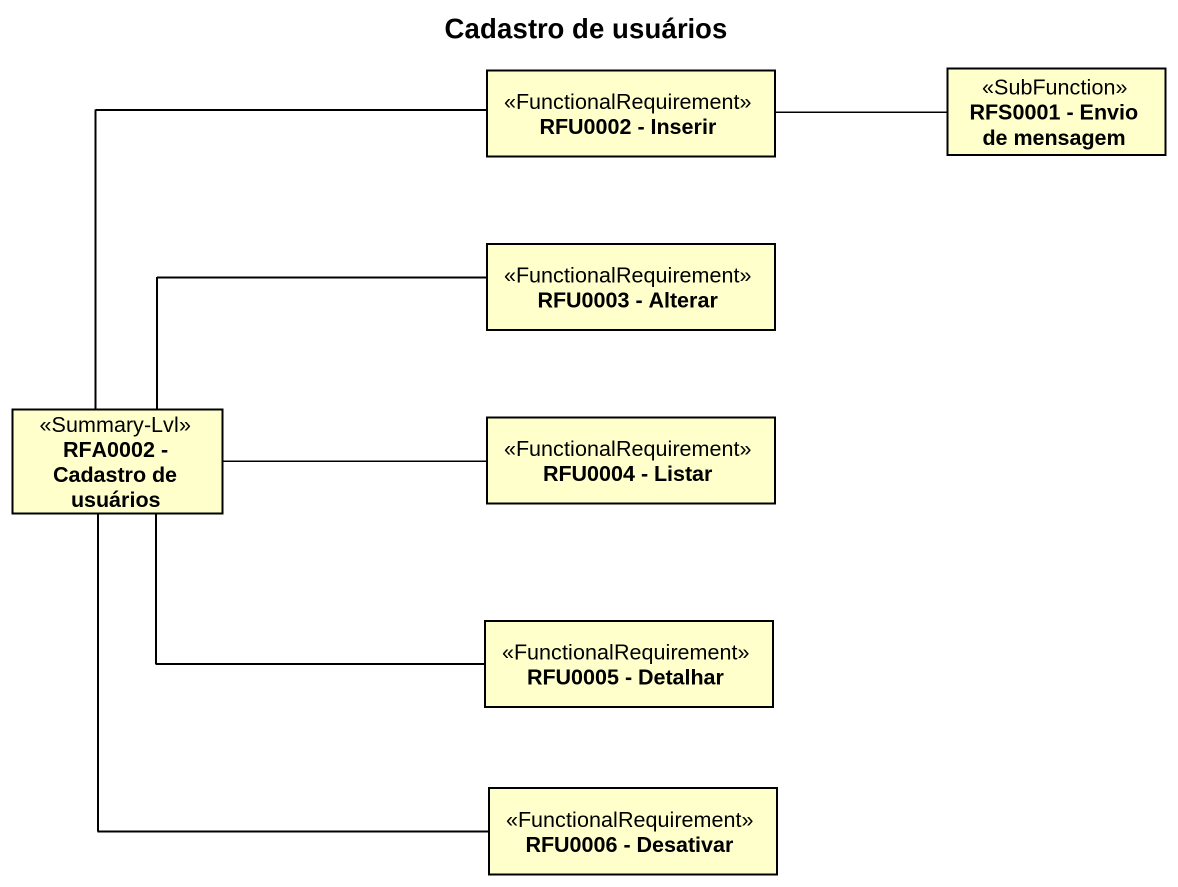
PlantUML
@startuml
title Cadastro de usuários
hide circle
hide empty members
class "RFU0002 - Inserir" as RFU0002_Inserir <<FunctionalRequirement>>
class "RFS0001 - Envio de mensagem" as RFS0001_Envio_de_mensagem <<SubFunction>>
class "RFU0003 - Alterar" as RFU0003_Alterar <<FunctionalRequirement>>
class "RFA0002 - Cadastro de usuários" as RFA0002_Cadastro_de_usuários <<Summary-Lvl>>
class "RFU0004 - Listar" as RFU0004_Listar <<FunctionalRequirement>>
class "RFU0005 - Detalhar" as RFU0005_Detalhar <<FunctionalRequirement>>
class "RFU0006 - Desativar" as RFU0006_Desativar <<FunctionalRequirement>>
RFS0001_Envio_de_mensagem -left- RFU0002_Inserir
RFA0002_Cadastro_de_usuários -up- RFU0002_Inserir
RFA0002_Cadastro_de_usuários -right- RFU0003_Alterar
RFA0002_Cadastro_de_usuários -right- RFU0004_Listar
RFA0002_Cadastro_de_usuários -right- RFU0005_Detalhar
RFA0002_Cadastro_de_usuários -- RFU0006_Desativar
@enduml
